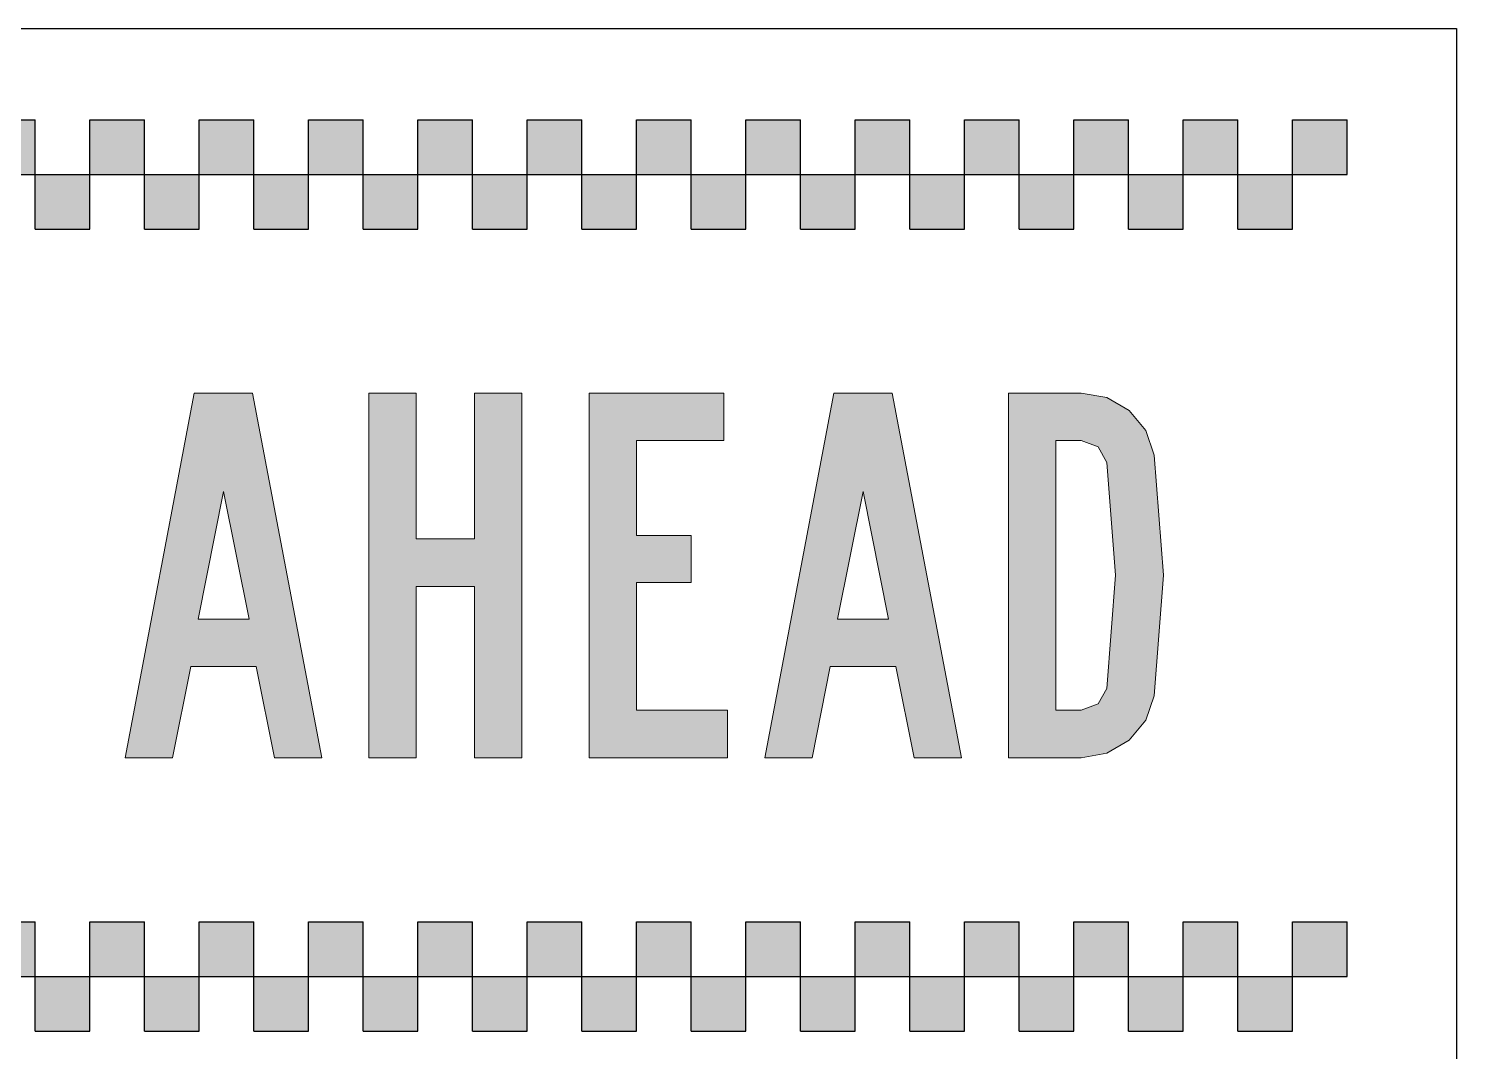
# Model space of a CAD drawing. Extents: x 0 to 420, y 0 to 297.
# Drawn here: x 215.11 to 254.29, y 193.16 to 221.22 of the extents above; entities that cross this region are included whole.
import ezdxf

# ---------------------------------------------------------------- set-up
doc = ezdxf.new("R2010")
doc.units = 0
doc.layers.add('blue', color=152, linetype='CONTINUOUS')
doc.layers.add('L25', color=1, linetype='CONTINUOUS')

msp = doc.modelspace()

# ---------------------------------------------------------------- hatches: boundary and pattern name
at = {"layer": 'blue'}
for points in [[(138.786023, 218.718942), (140.286023, 218.718942), (140.286023, 215.718942), (141.786023, 215.718942), (141.786023, 218.718942), (143.286023, 218.718942), (143.286023, 215.718942), (144.786023, 215.718942), (144.786023, 218.718942), (146.286023, 218.718942), (146.286023, 215.718942), (147.786023, 215.718942), (147.786023, 218.718942), (149.286023, 218.718942), (149.286023, 215.718942), (150.786023, 215.718942), (150.786023, 218.718942), (152.286023, 218.718942), (152.286023, 215.718942), (153.786023, 215.718942), (153.786023, 218.718942), (155.286023, 218.718942), (155.286023, 215.718942), (156.786023, 215.718942), (156.786023, 218.718942), (158.286023, 218.718942), (158.286023, 215.718942), (159.786023, 215.718942), (159.786023, 218.718942), (161.286023, 218.718942), (161.286023, 215.718942), (162.786023, 215.718942), (162.786023, 218.718942), (164.286023, 218.718942), (164.286023, 215.718942), (165.786023, 215.718942), (165.786023, 218.718942), (167.286023, 218.718942), (167.286023, 215.718942), (168.786023, 215.718942), (168.786023, 218.718942), (170.286023, 218.718942), (170.286023, 215.718942), (171.786023, 215.718942), (171.786023, 218.718942), (173.286023, 218.718942), (173.286023, 215.718942), (174.786023, 215.718942), (174.786023, 218.718942), (176.286023, 218.718942), (176.286023, 215.718942), (177.786023, 215.718942), (177.786023, 218.718942), (179.286023, 218.718942), (179.286023, 215.718942), (180.786023, 215.718942), (180.786023, 218.718942), (182.286023, 218.718942), (182.286023, 215.718942), (183.786023, 215.718942), (183.786023, 218.718942), (185.286023, 218.718942), (185.286023, 215.718942), (186.786023, 215.718942), (186.786023, 218.718942), (188.286023, 218.718942), (188.286023, 215.718942), (189.786023, 215.718942), (189.786023, 218.718942), (191.286023, 218.718942), (191.286023, 215.718942), (192.786023, 215.718942), (192.786023, 218.718942), (194.286023, 218.718942), (194.286023, 215.718942), (195.786023, 215.718942), (195.786023, 218.718942), (197.286023, 218.718942), (197.286023, 215.718942), (198.786023, 215.718942), (198.786023, 218.718942), (200.286023, 218.718942), (200.286023, 215.718942), (201.786023, 215.718942), (201.786023, 218.718942), (203.286023, 218.718942), (203.286023, 215.718942), (204.786023, 215.718942), (204.786023, 218.718942), (206.286023, 218.718942), (206.286023, 215.718942), (207.786023, 215.718942), (207.786023, 218.718942), (209.286023, 218.718942), (209.286023, 215.718942), (210.786023, 215.718942), (210.786023, 218.718942), (212.286023, 218.718942), (212.286023, 215.718942), (213.786023, 215.718942), (213.786023, 218.718942), (215.286023, 218.718942), (215.286023, 215.718942), (216.786023, 215.718942), (216.786023, 218.718942), (218.286023, 218.718942), (218.286023, 215.718942), (219.786023, 215.718942), (219.786023, 218.718942), (221.286023, 218.718942), (221.286023, 215.718942), (222.786023, 215.718942), (222.786023, 218.718942), (224.286023, 218.718942), (224.286023, 215.718942), (225.786023, 215.718942), (225.786023, 218.718942), (227.286023, 218.718942), (227.286023, 215.718942), (228.786023, 215.718942), (228.786023, 218.718942), (230.286023, 218.718942), (230.286023, 215.718942), (231.786023, 215.718942), (231.786023, 218.718942), (233.286023, 218.718942), (233.286023, 215.718942), (234.786023, 215.718942), (234.786023, 218.718942), (236.286023, 218.718942), (236.286023, 215.718942), (237.786023, 215.718942), (237.786023, 218.718942), (239.286023, 218.718942), (239.286023, 215.718942), (240.786023, 215.718942), (240.786023, 218.718942), (242.286023, 218.718942), (242.286023, 215.718942), (243.786023, 215.718942), (243.786023, 218.718942), (245.286023, 218.718942), (245.286023, 215.718942), (246.786023, 215.718942), (246.786023, 218.718942), (248.286023, 218.718942), (248.286023, 215.718942), (249.786023, 215.718942), (249.786023, 218.718942), (251.286023, 218.718942), (251.286023, 217.218942), (137.286023, 217.218942), (137.286023, 215.718942), (138.786023, 215.718942)], [(138.786023, 196.718942), (140.286023, 196.718942), (140.286023, 193.718942), (141.786023, 193.718942), (141.786023, 196.718942), (143.286023, 196.718942), (143.286023, 193.718942), (144.786023, 193.718942), (144.786023, 196.718942), (146.286023, 196.718942), (146.286023, 193.718942), (147.786023, 193.718942), (147.786023, 196.718942), (149.286023, 196.718942), (149.286023, 193.718942), (150.786023, 193.718942), (150.786023, 196.718942), (152.286023, 196.718942), (152.286023, 193.718942), (153.786023, 193.718942), (153.786023, 196.718942), (155.286023, 196.718942), (155.286023, 193.718942), (156.786023, 193.718942), (156.786023, 196.718942), (158.286023, 196.718942), (158.286023, 193.718942), (159.786023, 193.718942), (159.786023, 196.718942), (161.286023, 196.718942), (161.286023, 193.718942), (162.786023, 193.718942), (162.786023, 196.718942), (164.286023, 196.718942), (164.286023, 193.718942), (165.786023, 193.718942), (165.786023, 196.718942), (167.286023, 196.718942), (167.286023, 193.718942), (168.786023, 193.718942), (168.786023, 196.718942), (170.286023, 196.718942), (170.286023, 193.718942), (171.786023, 193.718942), (171.786023, 196.718942), (173.286023, 196.718942), (173.286023, 193.718942), (174.786023, 193.718942), (174.786023, 196.718942), (176.286023, 196.718942), (176.286023, 193.718942), (177.786023, 193.718942), (177.786023, 196.718942), (179.286023, 196.718942), (179.286023, 193.718942), (180.786023, 193.718942), (180.786023, 196.718942), (182.286023, 196.718942), (182.286023, 193.718942), (183.786023, 193.718942), (183.786023, 196.718942), (185.286023, 196.718942), (185.286023, 193.718942), (186.786023, 193.718942), (186.786023, 196.718942), (188.286023, 196.718942), (188.286023, 193.718942), (189.786023, 193.718942), (189.786023, 196.718942), (191.286023, 196.718942), (191.286023, 193.718942), (192.786023, 193.718942), (192.786023, 196.718942), (194.286023, 196.718942), (194.286023, 193.718942), (195.786023, 193.718942), (195.786023, 196.718942), (197.286023, 196.718942), (197.286023, 193.718942), (198.786023, 193.718942), (198.786023, 196.718942), (200.286023, 196.718942), (200.286023, 193.718942), (201.786023, 193.718942), (201.786023, 196.718942), (203.286023, 196.718942), (203.286023, 193.718942), (204.786023, 193.718942), (204.786023, 196.718942), (206.286023, 196.718942), (206.286023, 193.718942), (207.786023, 193.718942), (207.786023, 196.718942), (209.286023, 196.718942), (209.286023, 193.718942), (210.786023, 193.718942), (210.786023, 196.718942), (212.286023, 196.718942), (212.286023, 193.718942), (213.786023, 193.718942), (213.786023, 196.718942), (215.286023, 196.718942), (215.286023, 193.718942), (216.786023, 193.718942), (216.786023, 196.718942), (218.286023, 196.718942), (218.286023, 193.718942), (219.786023, 193.718942), (219.786023, 196.718942), (221.286023, 196.718942), (221.286023, 193.718942), (222.786023, 193.718942), (222.786023, 196.718942), (224.286023, 196.718942), (224.286023, 193.718942), (225.786023, 193.718942), (225.786023, 196.718942), (227.286023, 196.718942), (227.286023, 193.718942), (228.786023, 193.718942), (228.786023, 196.718942), (230.286023, 196.718942), (230.286023, 193.718942), (231.786023, 193.718942), (231.786023, 196.718942), (233.286023, 196.718942), (233.286023, 193.718942), (234.786023, 193.718942), (234.786023, 196.718942), (236.286023, 196.718942), (236.286023, 193.718942), (237.786023, 193.718942), (237.786023, 196.718942), (239.286023, 196.718942), (239.286023, 193.718942), (240.786023, 193.718942), (240.786023, 196.718942), (242.286023, 196.718942), (242.286023, 193.718942), (243.786023, 193.718942), (243.786023, 196.718942), (245.286023, 196.718942), (245.286023, 193.718942), (246.786023, 193.718942), (246.786023, 196.718942), (248.286023, 196.718942), (248.286023, 193.718942), (249.786023, 193.718942), (249.786023, 196.718942), (251.286023, 196.718942), (251.286023, 195.218942), (137.286023, 195.218942), (137.286023, 193.718942), (138.786023, 193.718942)]]:
    msp.add_hatch(color=256, dxfattribs=at).paths.add_polyline_path(points)
h = msp.add_hatch(color=256, dxfattribs=at)
h.paths.add_polyline_path([(235.305477, 201.219091), (237.203479, 211.222076), (238.803024, 211.222076), (240.70569, 201.219091), (239.404602, 201.219091), (238.905619, 203.723335), (237.105548, 203.723335), (236.606564, 201.219091)])
h.paths.add_polyline_path([(230.488189, 211.222076), (234.186262, 211.222076), (234.186262, 209.920988), (231.784613, 209.920988), (231.784613, 207.318813), (233.286226, 207.318813), (233.286226, 206.022389), (231.784613, 206.022389), (231.784613, 202.520178), (234.284193, 202.520178), (234.284193, 201.219091), (230.488189, 201.219091)])
h.paths.add_polyline_path([(224.444427, 211.222076), (225.745515, 211.222076), (225.745515, 207.220882), (227.340396, 207.220882), (227.340396, 211.222076), (228.641484, 211.222076), (228.641484, 201.219091), (227.340396, 201.219091), (227.340396, 205.919794), (225.745515, 205.919794), (225.745515, 201.219091), (224.444427, 201.219091)])
h.paths.add_polyline_path([(217.757117, 201.219091), (219.655119, 211.222076), (221.254664, 211.222076), (223.152666, 201.219091), (221.856242, 201.219091), (221.352595, 203.723335), (219.557188, 203.723335), (219.058204, 201.219091)])
h.paths.add_polyline_path([(220.457223, 208.521969), (219.757714, 205.019759), (221.156733, 205.019759)], flags=16)
h.paths.add_polyline_path([(238.005583, 208.521969), (237.306074, 205.019759), (238.705093, 205.019759)], flags=16)
h.paths.add_polyline_path([(243.993384, 201.219091), (241.992787, 201.219091), (241.992787, 211.222076), (243.993384, 211.222076), (244.692894, 211.096164), (245.308462, 210.741746), (245.760811, 210.191465), (245.993981, 209.519936), (246.250468, 206.222915), (245.993981, 202.921231), (245.760811, 202.249701), (245.308462, 201.699421), (244.692894, 201.345003)])
h.paths.add_polyline_path([(243.993384, 202.520178), (243.293875, 202.520178), (243.293875, 209.920988), (243.993384, 209.920988), (244.45506, 209.748443), (244.692894, 209.31941), (244.93539, 206.222915), (244.692894, 203.121757), (244.45506, 202.692724)], flags=16)

# ---------------------------------------------------------------- linework, layer by layer
for p, q in [((213.786023, 218.718942), (215.286023, 218.718942)), ((215.286023, 215.718942), (215.286023, 218.718942)), ((216.786023, 215.718942), (216.786023, 218.718942)), ((216.786023, 218.718942), (218.286023, 218.718942)), ((218.286023, 215.718942), (218.286023, 218.718942)), ((219.786023, 215.718942), (219.786023, 218.718942)), ((219.786023, 218.718942), (221.286023, 218.718942)), ((221.286023, 215.718942), (221.286023, 218.718942)), ((222.786023, 215.718942), (222.786023, 218.718942)), ((222.786023, 218.718942), (224.286023, 218.718942)), ((224.286023, 215.718942), (224.286023, 218.718942)), ((225.786023, 215.718942), (225.786023, 218.718942)), ((225.786023, 218.718942), (227.286023, 218.718942)), ((227.286023, 215.718942), (227.286023, 218.718942)), ((228.786023, 215.718942), (228.786023, 218.718942)), ((228.786023, 218.718942), (230.286023, 218.718942)), ((230.286023, 215.718942), (230.286023, 218.718942)), ((231.786023, 215.718942), (231.786023, 218.718942)), ((231.786023, 218.718942), (233.286023, 218.718942)), ((233.286023, 215.718942), (233.286023, 218.718942)), ((234.786023, 215.718942), (234.786023, 218.718942)), ((234.786023, 218.718942), (236.286023, 218.718942)), ((236.286023, 215.718942), (236.286023, 218.718942)), ((237.786023, 215.718942), (237.786023, 218.718942)), ((237.786023, 218.718942), (239.286023, 218.718942)), ((239.286023, 215.718942), (239.286023, 218.718942)), ((240.786023, 215.718942), (240.786023, 218.718942)), ((240.786023, 218.718942), (242.286023, 218.718942)), ((242.286023, 215.718942), (242.286023, 218.718942)), ((243.786023, 215.718942), (243.786023, 218.718942)), ((243.786023, 218.718942), (245.286023, 218.718942)), ((245.286023, 215.718942), (245.286023, 218.718942)), ((246.786023, 215.718942), (246.786023, 218.718942)), ((246.786023, 218.718942), (248.286023, 218.718942)), ((248.286023, 215.718942), (248.286023, 218.718942)), ((249.786023, 215.718942), (249.786023, 218.718942)), ((249.786023, 218.718942), (251.286023, 218.718942)), ((251.286023, 217.218942), (251.286023, 218.718942)), ((137.286023, 217.218942), (251.286023, 217.218942)), ((215.286023, 215.718942), (216.786023, 215.718942)), ((218.286023, 215.718942), (219.786023, 215.718942)), ((221.286023, 215.718942), (222.786023, 215.718942)), ((224.286023, 215.718942), (225.786023, 215.718942)), ((227.286023, 215.718942), (228.786023, 215.718942)), ((230.286023, 215.718942), (231.786023, 215.718942)), ((233.286023, 215.718942), (234.786023, 215.718942)), ((236.286023, 215.718942), (237.786023, 215.718942)), ((239.286023, 215.718942), (240.786023, 215.718942)), ((242.286023, 215.718942), (243.786023, 215.718942)), ((245.286023, 215.718942), (246.786023, 215.718942)), ((248.286023, 215.718942), (249.786023, 215.718942)), ((213.786023, 196.718942), (215.286023, 196.718942)), ((215.286023, 193.718942), (215.286023, 196.718942)), ((216.786023, 196.718942), (218.286023, 196.718942)), ((216.786023, 193.718942), (216.786023, 196.718942)), ((218.286023, 193.718942), (218.286023, 196.718942)), ((219.786023, 196.718942), (221.286023, 196.718942)), ((219.786023, 193.718942), (219.786023, 196.718942)), ((221.286023, 193.718942), (221.286023, 196.718942)), ((222.786023, 196.718942), (224.286023, 196.718942)), ((222.786023, 193.718942), (222.786023, 196.718942)), ((224.286023, 193.718942), (224.286023, 196.718942)), ((225.786023, 196.718942), (227.286023, 196.718942)), ((225.786023, 193.718942), (225.786023, 196.718942)), ((227.286023, 193.718942), (227.286023, 196.718942)), ((228.786023, 196.718942), (230.286023, 196.718942)), ((228.786023, 193.718942), (228.786023, 196.718942)), ((230.286023, 193.718942), (230.286023, 196.718942)), ((231.786023, 196.718942), (233.286023, 196.718942)), ((231.786023, 193.718942), (231.786023, 196.718942)), ((233.286023, 193.718942), (233.286023, 196.718942)), ((234.786023, 196.718942), (236.286023, 196.718942)), ((234.786023, 193.718942), (234.786023, 196.718942)), ((236.286023, 193.718942), (236.286023, 196.718942)), ((237.786023, 196.718942), (239.286023, 196.718942)), ((237.786023, 193.718942), (237.786023, 196.718942)), ((239.286023, 193.718942), (239.286023, 196.718942)), ((240.786023, 196.718942), (242.286023, 196.718942)), ((240.786023, 193.718942), (240.786023, 196.718942)), ((242.286023, 193.718942), (242.286023, 196.718942)), ((243.786023, 196.718942), (245.286023, 196.718942)), ((243.786023, 193.718942), (243.786023, 196.718942)), ((245.286023, 193.718942), (245.286023, 196.718942)), ((246.786023, 196.718942), (248.286023, 196.718942)), ((246.786023, 193.718942), (246.786023, 196.718942)), ((248.286023, 193.718942), (248.286023, 196.718942)), ((249.786023, 196.718942), (251.286023, 196.718942)), ((249.786023, 193.718942), (249.786023, 196.718942)), ((251.286023, 195.218942), (251.286023, 196.718942)), ((137.286023, 195.218942), (251.286023, 195.218942)), ((215.286023, 193.718942), (216.786023, 193.718942)), ((218.286023, 193.718942), (219.786023, 193.718942)), ((221.286023, 193.718942), (222.786023, 193.718942)), ((224.286023, 193.718942), (225.786023, 193.718942)), ((227.286023, 193.718942), (228.786023, 193.718942)), ((230.286023, 193.718942), (231.786023, 193.718942)), ((233.286023, 193.718942), (234.786023, 193.718942)), ((236.286023, 193.718942), (237.786023, 193.718942)), ((239.286023, 193.718942), (240.786023, 193.718942)), ((242.286023, 193.718942), (243.786023, 193.718942)), ((245.286023, 193.718942), (246.786023, 193.718942)), ((248.286023, 193.718942), (249.786023, 193.718942))]:
    msp.add_line(p, q, dxfattribs=at)
at = {"layer": 'blue', "lineweight": 0}
for points in [[(217.757117, 201.219091), (219.655119, 211.222076), (221.254664, 211.222076), (223.152666, 201.219091), (221.856242, 201.219091), (221.352595, 203.723335), (219.557188, 203.723335), (219.058204, 201.219091), (217.757117, 201.219091)], [(224.444427, 211.222076), (225.745515, 211.222076), (225.745515, 207.220882), (227.340396, 207.220882), (227.340396, 211.222076), (228.641484, 211.222076), (228.641484, 201.219091), (227.340396, 201.219091), (227.340396, 205.919794), (225.745515, 205.919794), (225.745515, 201.219091), (224.444427, 201.219091), (224.444427, 211.222076)], [(230.488189, 211.222076), (234.186262, 211.222076), (234.186262, 209.920988), (231.784613, 209.920988), (231.784613, 207.318813), (233.286226, 207.318813), (233.286226, 206.022389), (231.784613, 206.022389), (231.784613, 202.520178), (234.284193, 202.520178), (234.284193, 201.219091), (230.488189, 201.219091), (230.488189, 211.222076)], [(235.305477, 201.219091), (237.203479, 211.222076), (238.803024, 211.222076), (240.70569, 201.219091), (239.404602, 201.219091), (238.905619, 203.723335), (237.105548, 203.723335), (236.606564, 201.219091), (235.305477, 201.219091)], [(243.993384, 201.219091), (241.992787, 201.219091), (241.992787, 211.222076), (243.993384, 211.222076), (244.692894, 211.096164), (245.308462, 210.741746), (245.760811, 210.191465), (245.993981, 209.519936), (246.250468, 206.222915), (245.993981, 202.921231), (245.760811, 202.249701), (245.308462, 201.699421), (244.692894, 201.345003)], [(243.993384, 202.520178), (243.293875, 202.520178), (243.293875, 209.920988), (243.993384, 209.920988), (244.45506, 209.748443), (244.692894, 209.31941), (244.93539, 206.222915), (244.692894, 203.121757), (244.45506, 202.692724)], [(220.457223, 208.521969), (219.757714, 205.019759), (221.156733, 205.019759)], [(238.005583, 208.521969), (237.306074, 205.019759), (238.705093, 205.019759)]]:
    msp.add_lwpolyline(points, close=True, dxfattribs=at)
at = {"layer": 'L25'}
msp.add_lwpolyline([(134.286023, 191.218942), (134.286023, 221.218942), (254.286023, 221.218942), (254.286023, 191.218942)], close=True, dxfattribs=at)

doc.saveas('drawing.dxf')
